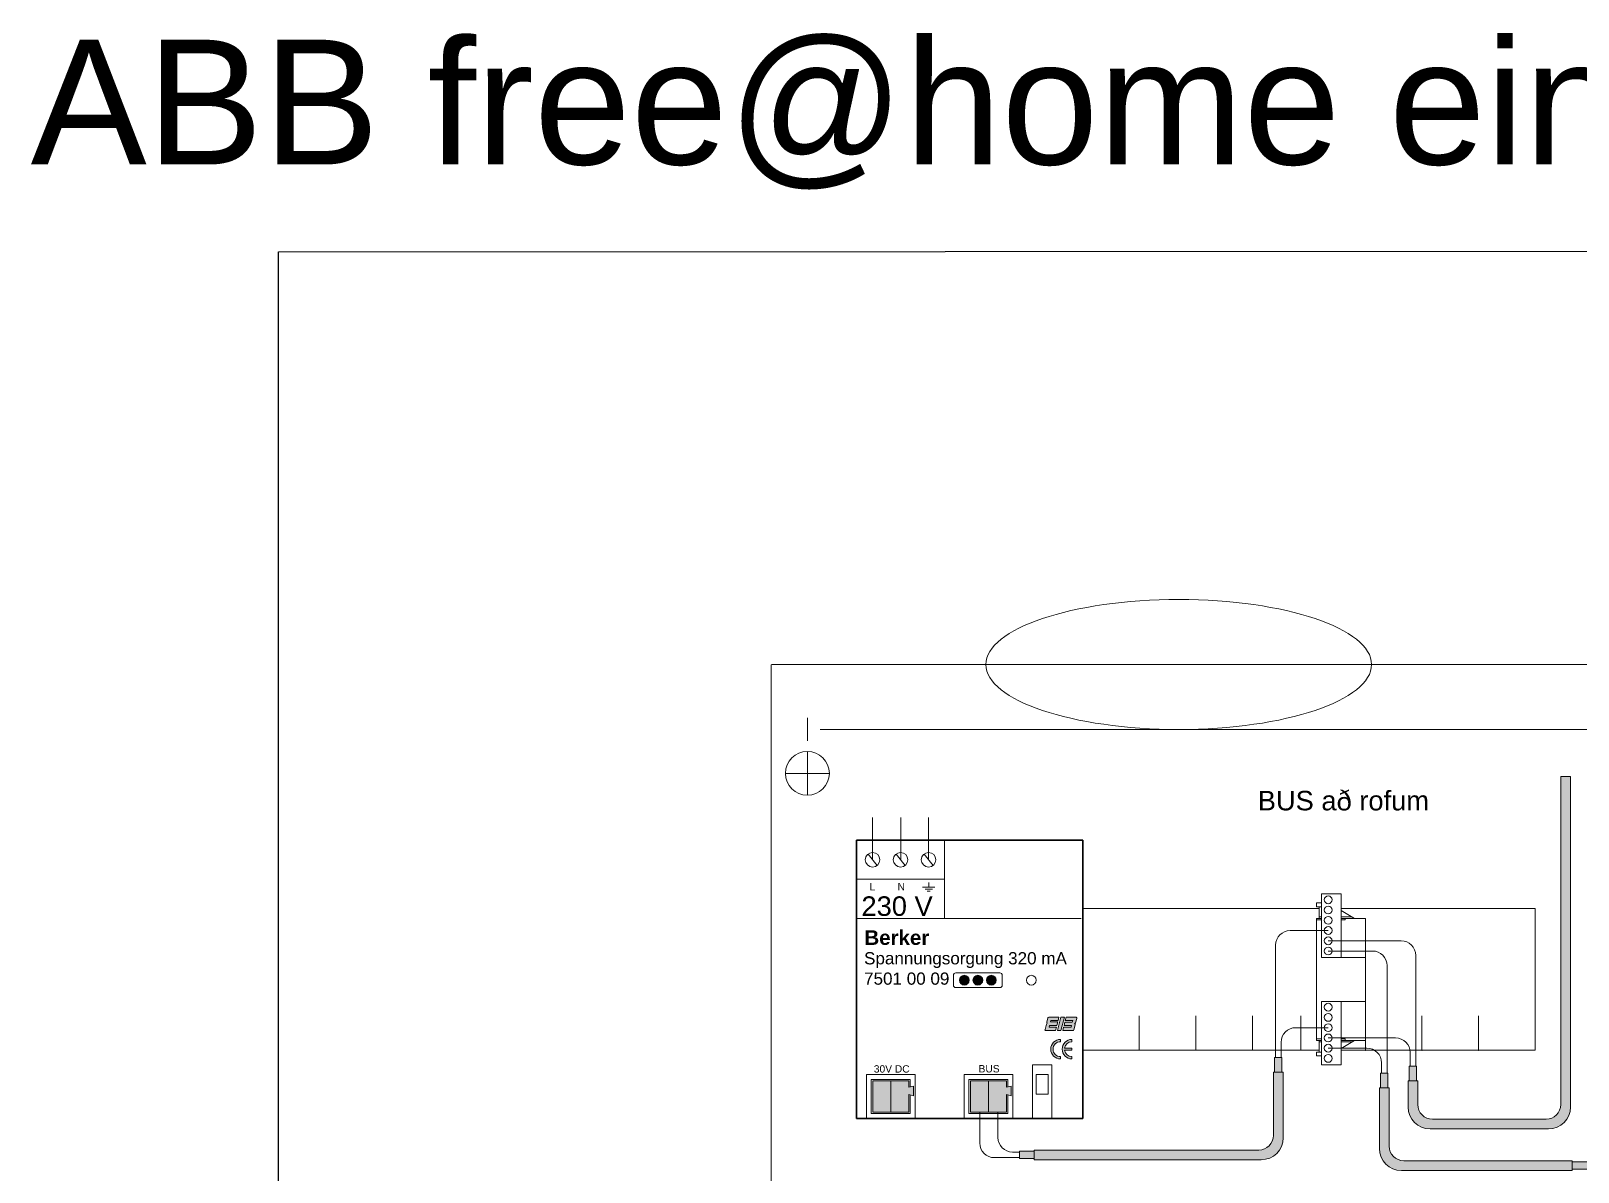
# Model space of a CAD drawing. Header units: millimetres. Extents: x -242231 to 419123, y -2399 to 525285.
# Drawn here: x -53809 to -47420, y 178377 to 183089 of the extents above; entities that cross this region are included whole.
import ezdxf

# ---------------------------------------------------------------- set-up
doc = ezdxf.new("R2010")
doc.units = ezdxf.units.MM
doc.linetypes.add('DASHED', pattern=[19.05, 12.7, -6.35])
for name, color, linetype, lineweight in [('R-635 Töfluteikning', 7, 'Continuous', 15), ('R-635 Töfluteikning dinskinna', 32, 'Continuous', 15), ('R-635 Töfluteikning þunt', 251, 'Continuous', 20), ('R-635 Töfluteikning þykkt', 7, 'Continuous', 35), ('Skygging (Hatch)', 254, 'DASHED', 20), ('Texti', 3, 'Continuous', 20)]:
    doc.layers.add(name, color=color, linetype=linetype, lineweight=lineweight)
doc.styles.get("Standard").update_dxf_attribs({"font": 'arial.ttf'})

msp = doc.modelspace()

# ---------------------------------------------------------------- hatches: boundary and pattern name
at = {"layer": 'R-635 Töfluteikning'}
h = msp.add_hatch(color=3, dxfattribs=at)
h.dxf.hatch_style = 1
h.paths.add_polyline_path([(-47450.901, 180011.093), (-47491.213, 180011.093), (-47491.213, 178656.053, -0.41421356), (-47551.681, 178595.585), (-48020.812, 178595.585, -0.41421356), (-48081.28, 178656.053), (-48081.28, 178753.878), (-48101.436, 178753.878), (-48121.592, 178753.878), (-48121.592, 178645.975, 0.41421356), (-48030.89, 178555.273), (-47541.603, 178555.273, 0.41421356), (-47450.901, 178645.975)])
h = msp.add_hatch(color=4, dxfattribs=at)
h.dxf.hatch_style = 1
h.paths.add_polyline_path([(-49933.939, 179169.515, 1), (-49974.251, 179169.515, 1)])
h = msp.add_hatch(color=2, dxfattribs=at)
h.dxf.hatch_style = 1
h.paths.add_polyline_path([(-49878.035, 179169.515, 1), (-49918.347, 179169.515, 1)])
h = msp.add_hatch(color=1, dxfattribs=at)
h.dxf.hatch_style = 1
h.paths.add_polyline_path([(-49822.132, 179169.515, 1), (-49862.444, 179169.515, 1)])
h = msp.add_hatch(color=5, dxfattribs=at)
h.dxf.hatch_style = 1
h.paths.add_polyline_path([(-49605.046, 179016.894, 0.34332994), (-49608.954, 179013.852), (-49613.382, 178996.356, 0.40171035), (-49610.63, 178991.505, 0.38359925), (-49615.5, 178987.99), (-49620.906, 178966.632, 0.4888375), (-49616.998, 178961.612), (-49577.226, 178961.612), (-49573.566, 178976.07), (-49604.27, 178976.07), (-49602.403, 178983.146), (-49571.775, 178983.146), (-49568.243, 178997.1), (-49598.721, 178997.1), (-49597.014, 179003.569), (-49566.605, 179003.569), (-49563.233, 179016.894)])
h.paths.add_polyline_path([(-49568.88, 178961.612), (-49554.951, 178961.612), (-49540.957, 179016.894), (-49554.887, 179016.894)])
h.paths.add_polyline_path([(-49533.708, 179016.894), (-49537.127, 179003.384), (-49506.423, 179003.384), (-49508.061, 178996.915), (-49538.539, 178996.915), (-49542.221, 178982.961), (-49511.517, 178982.961), (-49513.384, 178975.885), (-49544.088, 178975.885), (-49547.701, 178961.612), (-49505.804, 178961.612, 0.34332994), (-49501.896, 178964.654), (-49496.555, 178985.753, 0.35094923), (-49498.642, 178990.339), (-49498.422, 178990.774, 0.34332994), (-49494.514, 178993.816), (-49489.943, 179011.874, 0.4888375), (-49493.851, 179016.894)])
h = msp.add_hatch(color=256, dxfattribs=at)
h.dxf.hatch_style = 1
h.paths.add_polyline_path([(-49556.74, 178925.051, 1), (-49556.74, 178844.427), (-49556.74, 178853.845, -1), (-49556.74, 178915.634)])
h.paths.add_polyline_path([(-49509.766, 178925.051, 1), (-49509.766, 178844.427), (-49509.766, 178853.845, -0.37450812), (-49540.37, 178880.506), (-49509.766, 178880.506), (-49509.766, 178888.972), (-49540.37, 178888.972, -0.37450812), (-49509.766, 178915.634)])
h = msp.add_hatch(color=3, dxfattribs=at)
h.dxf.hatch_style = 1
h.paths.add_polyline_path([(-48637.251, 178518.861), (-48637.251, 178790.233), (-48657.407, 178790.233), (-48677.563, 178790.233), (-48677.563, 178528.939, -0.41421356), (-48738.031, 178468.471), (-49665.833, 178468.471), (-49665.833, 178448.315), (-49665.833, 178428.159), (-48727.953, 178428.159, 0.41421356)])
h.paths.add_polyline_path([(-48199.692, 178484.746), (-48199.692, 178724.588), (-48219.848, 178724.588), (-48240.004, 178724.588), (-48240.004, 178474.668, 0.41421356), (-48149.302, 178383.966), (-47443.54, 178383.966), (-47443.54, 178404.122), (-47443.54, 178424.278), (-48139.224, 178424.278, -0.41421356)])
h = msp.add_hatch(color=102, dxfattribs=at)
h.dxf.hatch_style = 1
h.paths.add_polyline_path([(-50257.705, 178753.678), (-50332.282, 178753.678), (-50332.282, 178624.68), (-50257.705, 178624.68)])
h = msp.add_hatch(color=5, dxfattribs=at)
h.dxf.hatch_style = 1
h.paths.add_polyline_path([(-50183.128, 178727.572), (-50183.128, 178753.678), (-50257.705, 178753.678), (-50257.705, 178624.68), (-50183.128, 178624.68), (-50183.128, 178696.951), (-50163.632, 178692.106), (-50163.632, 178732.418)])
h = msp.add_hatch(color=3, dxfattribs=at)
h.dxf.hatch_style = 1
h.paths.add_polyline_path([(-49929.163, 178624.68), (-49854.586, 178624.68), (-49854.586, 178753.678), (-49929.163, 178753.678)])
h.paths.add_polyline_path([(-47254.464, 178753.678), (-47329.041, 178753.678), (-47329.041, 178624.68), (-47254.464, 178624.68)])
h = msp.add_hatch(color=1, dxfattribs=at)
h.dxf.hatch_style = 1
h.paths.add_polyline_path([(-49780.009, 178696.951), (-49760.512, 178692.106), (-49760.512, 178732.418), (-49780.009, 178727.572), (-49780.009, 178753.678), (-49854.586, 178753.678), (-49854.586, 178624.68), (-49780.009, 178624.68)])
h.paths.add_polyline_path([(-47179.887, 178696.951), (-47160.391, 178692.106), (-47160.391, 178732.418), (-47179.887, 178727.572), (-47179.887, 178753.678), (-47254.464, 178753.678), (-47254.464, 178624.68), (-47179.887, 178624.68)])
at = {"layer": 'Skygging (Hatch)'}
h = msp.add_hatch(color=256, dxfattribs=at)
h.dxf.hatch_style = 1
h.paths.add_polyline_path([(-49665.833, 178448.315), (-49665.833, 178463.432), (-49726.301, 178463.432), (-49726.301, 178433.198), (-49665.833, 178433.198)])
h.paths.add_polyline_path([(-48642.29, 178850.701), (-48672.524, 178850.701), (-48672.524, 178790.233), (-48657.407, 178790.233), (-48642.29, 178790.233)])
h.paths.add_polyline_path([(-48204.731, 178785.056), (-48234.965, 178785.056), (-48234.965, 178724.588), (-48219.848, 178724.588), (-48204.731, 178724.588)])
h.paths.add_polyline_path([(-48086.319, 178814.346), (-48116.553, 178814.346), (-48116.553, 178753.878), (-48101.436, 178753.878), (-48086.319, 178753.878)])
h.paths.add_polyline_path([(-47383.072, 178419.239), (-47443.54, 178419.239), (-47443.54, 178404.122), (-47443.54, 178389.005), (-47383.072, 178389.005)])
h.paths.add_polyline_path([(-46916.977, 178404.122), (-46916.977, 178419.239), (-46977.444, 178419.239), (-46977.444, 178389.005), (-46916.977, 178389.005)])

# ---------------------------------------------------------------- linework, layer by layer
at = {"color": 7, "linetype": 'Continuous', "lineweight": 25}
for p, q in [((-52786.792, 182177.026), (-42120.554, 182180.713)), ((-52786.792, 166182.861), (-52786.792, 182177.026))]:
    msp.add_line(p, q, dxfattribs=at)
at = {"layer": 'R-635 Töfluteikning'}
for p, q in [((-50751.527, 180471.445), (-50751.527, 168207.316)), ((-44240.191, 180472.984), (-50750.637, 180472.984)), ((-50602.235, 180157.14), (-50602.235, 180252.899)), ((-44442.704, 180204.909), (-50549.967, 180204.909)), ((-50602.235, 180114.207), (-50602.235, 179932.803)), ((-50511.533, 180023.505), (-50692.937, 180023.505)), ((-50035.99, 179586.12), (-50035.99, 179747.368)), ((-50398.797, 179586.12), (-50035.99, 179586.12)), ((-50101.19, 179553.717), (-50126.478, 179553.717)), ((-50101.19, 179545.407), (-50116.342, 179545.407)), ((-50101.19, 179537.097), (-50106.943, 179537.097)), ((-50101.19, 179572.276), (-50101.19, 179553.717)), ((-50101.19, 179553.717), (-50075.901, 179553.717)), ((-50101.19, 179545.407), (-50086.037, 179545.407)), ((-50101.19, 179537.097), (-50095.436, 179537.097)), ((-50035.99, 179424.872), (-50035.99, 179586.12)), ((-48478.94, 179488.374), (-48499.096, 179488.374)), ((-48499.096, 179488.374), (-48499.096, 179472.843)), ((-48499.096, 179472.843), (-48478.94, 179472.843)), ((-48489.018, 179472.843), (-48489.018, 179424.872)), ((-49471.622, 179424.872), (-50398.797, 179424.872)), ((-48499.096, 179424.872), (-48499.096, 178920.973)), ((-48499.096, 179424.872), (-48478.94, 179424.872)), ((-48499.096, 179418.822), (-48478.94, 179418.822)), ((-48489.018, 179430.923), (-48478.94, 179430.923)), ((-48343.463, 179424.872), (-48398.316, 179457.652)), ((-48398.316, 179430.923), (-48353.588, 179430.923)), ((-48297.536, 179424.872), (-48398.316, 179424.872)), ((-48398.316, 179418.822), (-48380.694, 179418.822)), ((-48380.694, 179418.822), (-48380.694, 179424.872)), ((-48297.536, 179424.872), (-48297.536, 178920.973)), ((-49998.971, 179149.359), (-49998.971, 179189.671)), ((-49988.893, 179199.749), (-49807.49, 179199.749)), ((-49797.412, 179189.671), (-49797.412, 179149.359)), ((-49807.49, 179139.281), (-49988.893, 179139.281)), ((-49556.74, 178915.634), (-49556.74, 178925.051)), ((-49509.766, 178915.634), (-49509.766, 178925.051)), ((-48499.096, 178927.023), (-48478.94, 178927.023)), ((-48499.096, 178920.973), (-48478.94, 178920.973)), ((-48489.018, 178873.002), (-48489.018, 178920.973)), ((-48489.018, 178914.922), (-48478.94, 178914.922)), ((-48398.316, 178927.023), (-48380.694, 178927.023)), ((-48398.316, 178920.973), (-48297.536, 178920.973)), ((-48343.463, 178920.973), (-48398.316, 178888.194)), ((-48398.316, 178914.922), (-48353.588, 178914.922)), ((-48380.694, 178927.023), (-48380.694, 178920.973)), ((-49556.74, 178844.427), (-49556.74, 178853.845)), ((-49540.37, 178888.972), (-49509.766, 178888.972)), ((-49540.37, 178880.506), (-49509.766, 178880.506)), ((-49509.766, 178880.506), (-49509.766, 178888.972)), ((-49509.766, 178844.427), (-49509.766, 178853.845)), ((-48642.29, 178850.701), (-48672.524, 178850.701)), ((-48672.524, 178850.701), (-48672.524, 178790.233)), ((-48642.29, 178850.701), (-48642.29, 178790.233)), ((-48499.096, 178857.471), (-48499.096, 178873.002)), ((-48499.096, 178873.002), (-48478.94, 178873.002)), ((-48478.94, 178857.471), (-48499.096, 178857.471)), ((-50358.485, 178598.477), (-50358.485, 178779.881)), ((-50358.485, 178779.881), (-50156.925, 178779.881)), ((-50156.925, 178779.881), (-50156.925, 178598.477)), ((-49955.366, 178598.477), (-49955.366, 178779.881)), ((-49955.366, 178779.881), (-49753.806, 178779.881)), ((-49753.806, 178779.881), (-49753.806, 178598.477)), ((-49673.182, 178598.477), (-49673.182, 178820.193)), ((-49673.182, 178820.193), (-49592.558, 178820.193)), ((-49592.558, 178598.477), (-49592.558, 178820.193)), ((-48234.965, 178785.056), (-48204.731, 178785.056)), ((-48234.965, 178785.056), (-48234.965, 178724.588)), ((-48204.731, 178785.056), (-48204.731, 178724.588)), ((-48116.553, 178814.346), (-48086.319, 178814.346)), ((-48116.553, 178814.346), (-48116.553, 178753.878)), ((-48086.319, 178814.346), (-48086.319, 178753.878)), ((-50332.282, 178624.68), (-50332.282, 178753.678)), ((-50332.282, 178753.678), (-50183.128, 178753.678)), ((-50257.705, 178753.678), (-50257.705, 178624.68)), ((-50183.128, 178753.678), (-50183.128, 178727.572)), ((-50183.128, 178727.572), (-50163.632, 178732.418)), ((-50163.632, 178732.418), (-50163.632, 178692.106)), ((-49929.163, 178624.68), (-49929.163, 178753.678)), ((-49929.163, 178753.678), (-49780.009, 178753.678)), ((-49854.586, 178753.678), (-49854.586, 178624.68)), ((-49780.009, 178753.678), (-49780.009, 178727.572)), ((-49780.009, 178727.572), (-49760.512, 178732.418)), ((-49760.512, 178732.418), (-49760.512, 178692.106)), ((-50183.128, 178696.951), (-50183.128, 178624.68)), ((-50183.128, 178696.951), (-50163.632, 178692.106)), ((-49780.009, 178696.951), (-49780.009, 178624.68)), ((-49780.009, 178696.951), (-49760.512, 178692.106)), ((-50332.282, 178624.68), (-50183.128, 178624.68)), ((-49929.163, 178624.68), (-49780.009, 178624.68)), ((-49726.301, 178463.432), (-49726.301, 178433.198)), ((-49726.301, 178463.432), (-49665.833, 178463.432)), ((-49726.301, 178433.198), (-49665.833, 178433.198)), ((-47383.072, 178419.239), (-47443.54, 178419.239)), ((-47383.072, 178389.005), (-47443.54, 178389.005))]:
    msp.add_line(p, q, dxfattribs=at)
at = {"layer": 'R-635 Töfluteikning', "color": 3}
for p, q in [((-47491.213, 178656.053), (-47491.213, 180011.093)), ((-47450.901, 180011.093), (-47491.213, 180011.093)), ((-47450.901, 178645.975), (-47450.901, 180011.093)), ((-50101.766, 179841.772), (-50101.766, 179666.744)), ((-48478.94, 179525.652), (-48478.94, 179263.625)), ((-48478.94, 179525.652), (-48398.316, 179525.652)), ((-48398.316, 179263.625), (-48398.316, 179525.652)), ((-48451.246, 179374.665), (-48608.356, 179374.665)), ((-48668.824, 178850.701), (-48668.824, 179314.197)), ((-48451.246, 179332.344), (-48150.488, 179332.344)), ((-48451.246, 179290.024), (-48268.9, 179290.024)), ((-48398.316, 179263.625), (-48478.94, 179263.625)), ((-48208.432, 178785.056), (-48208.432, 179229.556)), ((-48090.02, 178814.346), (-48090.02, 179271.876)), ((-48657.407, 178790.233), (-48677.563, 178790.233)), ((-48677.563, 178790.233), (-48677.563, 178528.939)), ((-48657.407, 178790.233), (-48637.251, 178790.233)), ((-48637.251, 178790.233), (-48637.251, 178518.861)), ((-48219.848, 178724.588), (-48240.004, 178724.588)), ((-48240.004, 178724.588), (-48240.004, 178474.668)), ((-48219.848, 178724.588), (-48199.692, 178724.588)), ((-48199.692, 178724.588), (-48199.692, 178484.746)), ((-48101.436, 178753.878), (-48121.592, 178753.878)), ((-48121.592, 178753.878), (-48121.592, 178645.975)), ((-48101.436, 178753.878), (-48081.28, 178753.878)), ((-48081.28, 178753.878), (-48081.28, 178656.053)), ((-49890.304, 178624.68), (-49890.304, 178497.366)), ((-48020.812, 178595.585), (-47551.681, 178595.585)), ((-48030.89, 178555.273), (-47541.603, 178555.273)), ((-49665.833, 178448.315), (-49665.833, 178468.471)), ((-49665.833, 178468.471), (-48738.031, 178468.471)), ((-49726.301, 178436.898), (-49829.836, 178436.898)), ((-49665.833, 178448.315), (-49665.833, 178428.159)), ((-49665.833, 178428.159), (-48727.953, 178428.159)), ((-47443.54, 178424.278), (-48139.224, 178424.278)), ((-47443.54, 178404.122), (-47443.54, 178424.278)), ((-47443.54, 178404.122), (-47443.54, 178383.966)), ((-47443.54, 178383.966), (-48149.302, 178383.966))]:
    msp.add_line(p, q, dxfattribs=at)
at = {"layer": 'R-635 Töfluteikning', "color": 36}
msp.add_line((-50333.021, 179841.772), (-50333.021, 179666.744), dxfattribs=at)
at = {"layer": 'R-635 Töfluteikning', "color": 5}
for p, q in [((-50216.422, 179841.772), (-50216.422, 179666.744)), ((-49615.423, 178988.294), (-49620.906, 178966.632)), ((-49577.226, 178961.612), (-49616.998, 178961.612)), ((-49608.954, 179013.852), (-49613.382, 178996.356)), ((-49610.775, 178991.552), (-49610.787, 178991.519)), ((-49605.046, 179016.894), (-49563.233, 179016.894)), ((-49602.403, 178983.146), (-49604.27, 178976.07)), ((-49573.566, 178976.07), (-49604.27, 178976.07)), ((-49571.699, 178983.146), (-49602.403, 178983.146)), ((-49597.014, 179003.569), (-49598.721, 178997.1)), ((-49598.721, 178997.1), (-49568.243, 178997.1)), ((-49566.605, 179003.569), (-49597.014, 179003.569)), ((-49573.566, 178976.07), (-49577.226, 178961.612)), ((-49568.243, 178997.1), (-49571.775, 178983.146)), ((-49554.887, 179016.894), (-49568.88, 178961.612)), ((-49554.951, 178961.612), (-49568.88, 178961.612)), ((-49563.233, 179016.894), (-49566.605, 179003.569)), ((-49540.957, 179016.894), (-49554.951, 178961.612)), ((-49554.887, 179016.894), (-49540.957, 179016.894)), ((-49544.088, 178975.885), (-49547.701, 178961.612)), ((-49547.701, 178961.612), (-49505.804, 178961.612)), ((-49513.384, 178975.885), (-49544.088, 178975.885)), ((-49538.539, 178996.915), (-49542.221, 178982.961)), ((-49511.517, 178982.961), (-49542.221, 178982.961)), ((-49538.539, 178996.915), (-49508.061, 178996.915)), ((-49533.708, 179016.894), (-49537.127, 179003.384)), ((-49506.423, 179003.384), (-49537.127, 179003.384)), ((-49533.708, 179016.894), (-49493.851, 179016.894)), ((-49511.517, 178982.961), (-49513.384, 178975.885)), ((-49506.423, 179003.384), (-49508.061, 178996.915)), ((-49501.896, 178964.654), (-49496.555, 178985.753)), ((-49498.422, 178990.774), (-49498.642, 178990.339)), ((-49489.943, 179011.874), (-49494.514, 178993.816))]:
    msp.add_line(p, q, dxfattribs=at)
at = {"layer": 'R-635 Töfluteikning', "color": 1}
for p, q in [((-48398.316, 179082.221), (-48478.94, 179082.221)), ((-48478.94, 178820.193), (-48478.94, 179082.221)), ((-48398.316, 179082.221), (-48398.316, 178820.193)), ((-48451.246, 178973.554), (-48585.523, 178973.554)), ((-48645.991, 178850.701), (-48645.991, 178913.086)), ((-48451.246, 178931.233), (-48173.321, 178931.233)), ((-48451.246, 178888.913), (-48291.733, 178888.913)), ((-48112.853, 178814.346), (-48112.853, 178870.765)), ((-48398.316, 178820.193), (-48478.94, 178820.193)), ((-48231.265, 178785.056), (-48231.265, 178828.445)), ((-49815.49, 178624.68), (-49815.49, 178520.2)), ((-49726.301, 178459.732), (-49755.022, 178459.732))]:
    msp.add_line(p, q, dxfattribs=at)
at = {"layer": 'R-635 Töfluteikning'}
for centre, radius in [((-50602.235, 180023.505), 90.702), ((-50333.021, 179666.744), 30.234), ((-50217.393, 179666.744), 30.234), ((-50101.766, 179666.744), 30.234), ((-49954.095, 179169.515), 20.156), ((-49898.191, 179169.515), 20.156), ((-49842.288, 179169.515), 20.156), ((-49677.746, 179169.515), 20.156)]:
    msp.add_circle(centre, radius, dxfattribs=at)
at = {"layer": 'R-635 Töfluteikning', "color": 3}
for centre in [(-48451.246, 179501.627), (-48451.246, 179459.306), (-48451.246, 179416.986), (-48451.246, 179374.665), (-48451.246, 179332.344), (-48451.246, 179290.024)]:
    msp.add_circle(centre, 16.125, dxfattribs=at)
at = {"layer": 'R-635 Töfluteikning', "color": 1}
for centre in [(-48451.246, 179058.195), (-48451.246, 179015.875), (-48451.246, 178973.554), (-48451.246, 178931.233), (-48451.246, 178888.913), (-48451.246, 178846.592)]:
    msp.add_circle(centre, 16.125, dxfattribs=at)
at = {"layer": 'R-635 Töfluteikning', "color": 3}
for centre, radius, start, end in [((-48608.356, 179314.197), 60.468, 90, 180), ((-48268.9, 179229.556), 60.468, 0, 90), ((-48150.488, 179271.876), 60.468, 0, 90), ((-48030.89, 178645.975), 90.702, 180, 270), ((-48020.812, 178656.053), 60.468, 180, 270), ((-47551.681, 178656.053), 60.468, 270, 0), ((-47541.603, 178645.975), 90.702, 270, 0), ((-48738.031, 178528.939), 60.468, 270, 0), ((-48727.953, 178518.861), 90.702, 270, 0), ((-49829.836, 178497.366), 60.468, 180, 270), ((-48149.302, 178474.668), 90.702, 180, 270), ((-48139.224, 178484.746), 60.468, 180, 270)]:
    msp.add_arc(centre, radius, start, end, dxfattribs=at)
at = {"layer": 'R-635 Töfluteikning'}
for centre, radius, start, end in [((-49988.893, 179189.671), 10.078, 90, 180), ((-49807.49, 179189.671), 10.078, 0, 90), ((-49988.893, 179149.359), 10.078, 180, 270), ((-49807.49, 179149.359), 10.078, 270, 0), ((-49556.74, 178884.739), 40.312, 90, 270), ((-49556.74, 178884.739), 30.895, 90, 270), ((-49509.766, 178884.739), 40.312, 90, 270), ((-49509.766, 178884.739), 30.895, 90, 172.1253308), ((-49509.766, 178884.739), 30.895, 187.8746692, 270)]:
    msp.add_arc(centre, radius, start, end, dxfattribs=at)
at = {"layer": 'R-635 Töfluteikning', "color": 5}
for centre, radius, start, end in [((-49616.998, 178965.643), 4.031, 165.7955236, 270), ((-49611.111, 178987.041), 4.49, 85.8628425, 163.7968961), ((-49609.474, 178995.367), 4.031, 165.7955236, 251.1667965), ((-49605.046, 179012.863), 4.031, 90, 165.7955236), ((-49505.804, 178965.643), 4.031, 270, 345.7955236), ((-49500.463, 178986.742), 4.031, 345.7955236, 63.1494574), ((-49498.422, 178994.805), 4.031, 270, 345.7955236), ((-49493.851, 179012.863), 4.031, 345.7955236, 90)]:
    msp.add_arc(centre, radius, start, end, dxfattribs=at)
at = {"layer": 'R-635 Töfluteikning', "color": 1}
for centre, start, end in [((-48585.523, 178913.086), 90, 180), ((-48173.321, 178870.765), 0, 90), ((-48291.733, 178828.445), 0, 90), ((-49755.022, 178520.2), 180, 270)]:
    msp.add_arc(centre, 60.468, start, end, dxfattribs=at)
at = {"layer": 'R-635 Töfluteikning'}
msp.add_ellipse((-49068.502, 180472.984), major_axis=(-796.161, 0), ratio=0.33670886, dxfattribs=at)
at = {"layer": 'R-635 Töfluteikning dinskinna'}
for p, q in [((-48489.018, 179465.184), (-49464.903, 179465.184)), ((-47597.116, 179465.184), (-48398.316, 179465.184)), ((-47597.116, 178880.661), (-47597.116, 179465.184)), ((-49464.903, 178880.661), (-49464.903, 179021.753)), ((-49464.903, 178880.661), (-49464.903, 179021.753)), ((-49231.43, 178880.661), (-49231.43, 179021.753)), ((-48997.956, 178880.661), (-48997.956, 179021.753)), ((-48764.483, 178880.661), (-48764.483, 179021.753)), ((-48564.756, 178880.661), (-48564.756, 179021.753)), ((-48297.536, 178880.661), (-48297.536, 179021.753)), ((-48064.063, 178880.661), (-48064.063, 179021.753)), ((-47830.589, 178880.661), (-47830.589, 179021.753)), ((-49464.903, 178880.661), (-48489.018, 178880.661)), ((-48398.316, 178880.661), (-47597.116, 178880.661))]:
    msp.add_line(p, q, dxfattribs=at)
for p in [(-49464.903, 178880.661), (-49464.903, 178880.661), (-48297.536, 178880.661), (-48064.063, 178880.661), (-47830.589, 178880.661)]:
    msp.add_point(p, dxfattribs=at)
at = {"layer": 'R-635 Töfluteikning þunt'}
for p, q in [((-50351.64, 179690.565), (-50314.401, 179642.924)), ((-50236.012, 179690.565), (-50198.774, 179642.924)), ((-50120.385, 179690.565), (-50083.147, 179642.924)), ((-48398.316, 179263.625), (-48297.536, 179263.625)), ((-48398.316, 179082.221), (-48297.536, 179082.221)), ((-49658.065, 178779.881), (-49607.675, 178779.881)), ((-49658.065, 178779.881), (-49658.065, 178699.257)), ((-49607.675, 178699.257), (-49607.675, 178779.881)), ((-50338.329, 178618.633), (-50338.329, 178759.725)), ((-50338.329, 178759.725), (-50177.081, 178759.725)), ((-50177.081, 178759.725), (-50177.081, 178729.075)), ((-49935.21, 178618.633), (-49935.21, 178759.725)), ((-49935.21, 178759.725), (-49773.962, 178759.725)), ((-49773.962, 178759.725), (-49773.962, 178729.075)), ((-50177.081, 178695.449), (-50177.081, 178618.633)), ((-49773.962, 178695.449), (-49773.962, 178618.633)), ((-49658.065, 178699.257), (-49607.675, 178699.257)), ((-50338.329, 178618.633), (-50177.081, 178618.633)), ((-49935.21, 178618.633), (-49773.962, 178618.633))]:
    msp.add_line(p, q, dxfattribs=at)
at = {"layer": 'R-635 Töfluteikning þykkt'}
for p, q in [((-50398.797, 178598.477), (-50398.797, 179747.368)), ((-50398.797, 179747.368), (-49464.903, 179747.368)), ((-49464.903, 178598.477), (-49464.903, 179747.368)), ((-50398.797, 178598.477), (-49464.903, 178598.477))]:
    msp.add_line(p, q, dxfattribs=at)

# ---------------------------------------------------------------- texts
at = {"color": 85, "linetype": 'Continuous', "lineweight": 25, "true_color": 0x58ba48, "insert": (-53810.137, 183052.445), "char_height": 515.05196, "attachment_point": 1}
msp.add_mtext_dynamic_manual_height_columns('ABB free@home einingar í töflu', width=12222.37354, gutter_width=21.46, heights=[0], dxfattribs=at)
at = {"layer": 'Texti', "color": 7, "insert": (-48742.349, 179951.249), "char_height": 80.62393, "attachment_point": 1}
msp.add_mtext_dynamic_manual_height_columns('BUS að rofum', width=12794.52212, gutter_width=169.969, heights=[0], dxfattribs=at)
at = {"layer": 'Texti', "attachment_point": 1}
for s, insert, char_height in [('L', (-50345.747, 179570.874), 30.234), ('N', (-50230.12, 179570.874), 30.234), ('230 V', (-50378.925, 179515.69), 80.6239), ('{\\fArial|b1|i0|c0|p34;Berker}', (-50366.638, 179375.675), 60.46795), ('Spannungsorgung 320 mA\\P7501 00 09', (-50368.085, 179285.314), 50.38996), ('30V DC', (-50327.841, 178818.407), 30.234), ('BUS', (-49895.26, 178819.002), 30.234)]:
    msp.add_mtext_dynamic_manual_height_columns(s, width=12794.52212, gutter_width=169.969, heights=[0], dxfattribs=dict(at, insert=insert, char_height=char_height))

doc.saveas('drawing.dxf')
